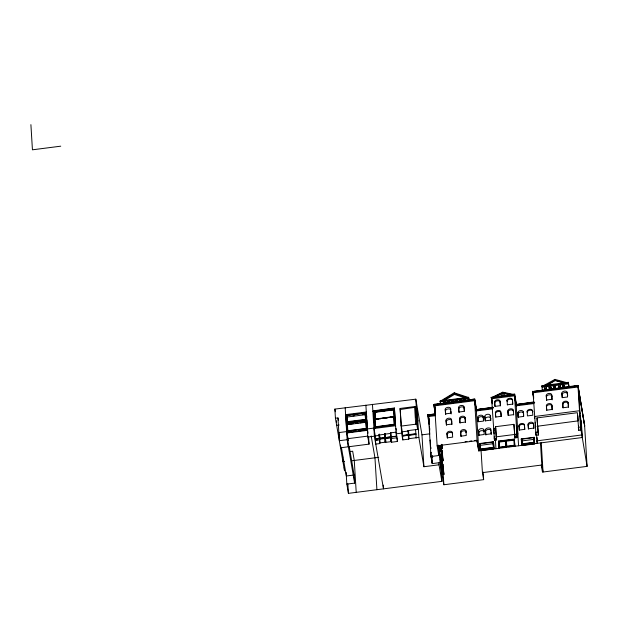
<?xml version="1.0" encoding="UTF-8"?>
<svg xmlns="http://www.w3.org/2000/svg" width="618" height="618" viewBox="0 0 618 618"><rect width="100%" height="100%" fill="white"/><g stroke="black" fill="none" stroke-linecap="round" stroke-linejoin="round"><path stroke-width="0.93" d="M474.392 399.475L476.385 410.939L478.834 450.908L477.065 440.68L474.624 400.711L434.701 405.833L434.639 405.076L474.562 399.946L476.076 410.028M474.562 399.946L476.239 410.955L492.546 408.861M492.191 401.638L491.565 398.007L494.47 440.201L496.478 439.946L495.512 426.706L513.906 424.342L514.902 437.907L517.119 437.621L514.493 395.064L516.215 405.06L518.572 445.802M577.992 385.748L532.507 391.573L577.93 385.4L584.705 426.08M441.947 400.989L454.292 393.504L467.355 397.722L468.622 397.559L454.245 392.785L440.248 401.206L441.901 400.727M443.755 400.92L454.446 394.438L465.771 398.092M546.745 385.114L554.979 380.201L564.937 382.843M547.641 385.045L555.049 380.618L564.103 383.021M542.913 386.034L554.925 379.382L567.556 382.866M494.222 396.864L502.805 392.716L511.913 394.593M495.172 396.988L502.897 393.249L512.005 395.134M491.696 397.498L502.774 392.206L514.33 394.585M374.33 420.958L374.786 428.405L373.604 410.792L394.415 407.98L396.123 433.844L397.436 441.461L391.65 442.21L390.939 432.809M375.149 419.375L393.612 416.88L394.06 424.265L375.605 426.76L375.149 419.352L393.612 416.88M374.624 427.54L395.443 424.728L394.415 407.98M537.003 426.289L578.116 420.873M60.734 146.18L32.437 149.811L30.9 124.643M344.296 467.254L344.512 470.893L335.435 418.239L334.871 409.093L415.814 399.166L421.963 434.84L423.917 466.729L439.012 464.79L438.896 462.921M542.326 390.329L541.955 385.694L568.282 382.318L569.178 387.501M542.001 386.428L568.328 383.052L568.282 382.318M542.14 387.223L568.467 383.84L569.078 387.401M440.58 403.461L440.201 400.951L468.583 397.304L469.093 400.271M549.201 389.448L549.07 387.331L550.885 387.1L551.063 389.07M440.232 401.414L468.606 397.768L468.583 397.304M544.62 390.035L544.497 388.073L546.412 387.834L546.505 388.39L544.597 388.637L544.713 390.591M553.527 386.837L555.366 386.598L555.458 387.138L553.62 387.37L553.527 386.837L553.658 388.869M558.61 388.235L558.479 386.204L560.472 385.949L560.572 386.528L558.579 386.783L558.664 388.143M562.936 387.679L562.813 385.647L564.504 385.431L564.628 387.463M443.685 403.423L443.562 401.329L445.601 401.067L445.794 403.09M447.787 402.897L447.664 400.866L449.649 400.611L449.757 401.236L447.772 401.491L447.857 402.843M550.978 387.656L549.163 387.888L549.07 387.331M451.673 400.418L453.597 400.17L453.689 400.727L451.773 400.974L451.673 400.418L451.797 402.38M455.288 400.078L457.081 399.846L457.196 400.503L455.396 400.734L455.288 400.078L455.396 401.916M459.39 399.552L461.183 399.321L461.314 400.047L459.514 400.271L459.39 399.552L459.506 401.391M562.99 387.563L562.913 386.204L564.597 385.987L564.682 387.347M463.199 399.128L464.937 398.904L465.06 399.63L463.322 399.846L463.199 399.128L463.307 400.904M443.755 403.353L443.67 401.955L445.709 401.692M501.577 395.149L504.844 395.056L501.577 395.149L501.677 396.764M366.42 421.097L365.756 412.785L346.25 415.288L346.914 423.6M375.002 419.637L374.508 411.642L393.96 409.147L394.029 409.541L375.505 411.92M418.363 429.286L407.988 430.622L408.552 439.159L402.789 439.892L401.623 433.133L400.109 408.459L416.254 406.381L415.814 399.166M378.27 418.88L375.52 419.228L375.072 411.912L393.442 409.556L393.511 409.95L375.141 412.314L375.582 419.63M438.996 445.47L440.039 462.596L432.206 463.608L430.985 456.517L438.819 455.505L437.142 445.802L434.562 404.234L474.786 399.074L476.571 409.641L492.909 407.2M365.13 413.28L365.501 419.367L347.301 421.708L346.922 415.62L365.13 413.28L365.532 417.289M584.667 426.049L578.008 386.242L532.762 391.974L577.977 385.902M514.717 394.184L491.202 397.544L514.717 394.184L516.463 404.52L534.346 402.225M367.571 430.329L346.883 432.986L345.841 416.045L347.725 415.806M433.782 404.69L435.342 413.743L427.532 415.033L435.366 414.029L433.782 404.69L474.786 399.074M400.109 408.459L401.306 426.072L415.705 424.218L414.639 407.355L415.574 407.231L415.443 406.49L416.694 415.396M493.172 407.679L476.408 410.097L474.624 399.607L434.616 404.744L434.562 404.234M433.805 404.975L434.284 404.914L435.443 411.851M514.555 394.717L491.457 397.946L514.555 394.717L516.293 404.975L534.578 402.364M400.294 409.502L414.639 407.355M434.701 405.833L434.284 404.914M352.994 415.852L354.848 415.613M362.279 414.663L364.141 414.423M533.628 396.47L532.863 392.036L533.071 392.77L578.062 386.999M335.435 418.239L337.953 417.922L338.417 420.572M347.432 421.368L347.169 417.019L365.369 414.678M491.774 398.741L514.4 395.837L516.13 405.833L533.967 403.546M416.532 412.708L417.335 412.608L416.254 406.381M346.667 422.202L366.18 419.699L365.756 412.785M380.109 418.641L382.866 418.286M384.705 418.054L387.463 417.698M389.294 417.459L391.132 417.227M365.848 420.904L366.304 428.398L347.648 430.792L347.192 423.299L365.848 420.904L366.482 428.815M336.656 425.331L339.174 425.006M416.779 415.087L416.81 415.559L416.084 415.651L417.552 429.394L417.05 421.244L417.768 421.152L417.745 420.68L416.779 415.087L416.053 415.172L415.574 407.231M347.015 424.45L346.783 423.098L366.227 420.603L366.953 429.95L347.501 432.445L347.015 424.45L353.496 423.616M355.35 423.384L358.123 423.021M359.977 422.789L362.758 422.426M364.612 422.194L366.466 421.955L366.18 419.699M347.826 431.209L347.424 424.651L366.08 422.256M507.285 404.798L512.685 404.102L512.407 399.599A2.727 1.707 -9.8 0 0 509.603 398.239A2.727 1.707 -9.8 0 0 507.007 400.294L507.393 404.875M435.057 414.794L428.096 415.69L435.033 414.454M533.38 402.001L516.463 404.52M429.124 420.402L428.336 415.821L435.296 414.925M492.932 407.54L476.161 409.711L480.704 409.139M476.331 410.182L493.288 408.004M516.215 405.06L534.701 402.681M435.505 415.651L428.544 416.54L428.336 415.821M417.745 420.68L417.019 420.773L416.856 418.085M347.501 432.445L347.27 431.094L366.721 428.598M373.983 428.506L395.62 425.725M347.888 432.144L351.619 431.665M353.481 431.426L356.277 431.07M358.146 430.831L360.943 430.468M362.805 430.228L365.609 429.873M416.586 423.801L415.705 424.218M513.55 414.67L508.15 415.366L507.872 410.862A2.727 1.707 -9.8 0 1 510.468 408.807A2.727 1.707 -9.8 0 1 513.28 410.174L513.488 411.588M375.319 438.904L396.965 436.123L375.319 438.904L375.767 444.103L379.707 443.6L379.012 434.338L379.506 434.276L379.815 438.177M379.506 442.457L380.078 442.859L385.23 442.194L384.659 433.62L385.153 433.55L385.501 438.17M385.153 433.55L385.771 442.341L391.047 441.661L390.437 432.87L396.717 432.067M347.864 438.672L367.61 436.138M402.542 435.86L402.295 431.804L408.065 431.063L407.988 430.622M385.253 434.114L390.537 433.434L390.437 432.87M379.614 434.933L384.767 434.269L384.659 433.62M375.458 439.166L375.257 435.922L379.197 435.412L379.012 434.338M345.184 407.772L347.138 439.707L339.352 440.704L337.953 417.922M340.402 445.084L340.572 447.787L369.054 444.133L367.826 437.05L374.4 436.2L372.453 404.311M396.123 433.844L401.623 433.133M533.071 392.77L536.015 435.327L538.386 435.026L536.996 417.899L577.351 412.716L578.765 430.313L581.036 430.02L578.51 388.776L584.582 425.145L587.1 466.366L542.465 472.098L541.26 465.084M402.488 435.806L415.906 434.052M405.014 435.543L408.313 435.118L402.557 436.223L402.789 439.892M386.381 438.054L388.143 437.83M384.921 438L385.006 438.471L379.854 439.128L379.769 438.664M385.771 442.341L385.539 438.61L390.823 437.938L390.684 436.934M375.505 439.977L377.868 439.676M375.535 440.371L379.475 439.869L379.282 438.726M391.65 442.21L391.426 438.479L397.204 437.737M421.963 434.84L429.51 433.867M385.153 441.731L385.655 441.669M390.931 440.989L391.433 440.928M417.335 412.608L418.857 437.405L408.483 438.734L408.552 439.159M494.083 433.867L493.751 428.428L495.76 428.166L495.512 426.706M349.858 451.58L352.669 451.217L354.269 460.464L356.215 492.353M496.161 436.841L517.853 434.06L516.385 425.524L517.119 437.621M535.489 432.299L537.861 431.997M465.091 441.746L466.984 441.507M469.827 441.136L471.719 440.897M474.562 440.534L476.455 440.286M578.239 427.285L580.511 426.992L577.93 385.4M437.142 445.802L477.065 440.68M494.215 438.741L496.231 438.486M514.647 436.447L516.872 436.161M479.568 443.539L493.488 441.746L493.604 442.403L493.96 448.251L480.031 450.043L479.568 443.539L480.031 450.043M498.502 441.082L499.027 448.313L498.502 441.082L514.323 439.05L514.848 446.281L514.323 439.05M441.182 448.498L442.357 448.351L442.133 444.705M493.342 447.355L480.395 449.016L480.078 443.786L493.017 442.125L493.604 448.892L493.017 442.125M499.05 441.345L499.537 447.911L499.05 441.345L513.813 439.452L513.937 440.17L506.428 441.136L506.737 446.15M344.605 461.43L342.92 461.646L342.812 459.831M502.349 441.322L505.138 440.966M507.934 440.611L509.796 440.371M512.585 440.008L514.446 439.769M534.191 437.289L534.632 443.222L521.685 444.883L521.244 438.95L534.191 437.289L534.307 437.992M351.457 460.819L378.718 457.32M499.174 442.071L505.655 441.237L505.524 440.518L505.887 446.358M533.736 437.652L534.022 442.279L522.017 443.824L521.731 439.189L533.736 437.652L534.037 439.375L534.315 444.002L522.318 445.547M480.603 449.68L480.34 445.323L493.288 443.662M441.592 450.901L440.758 446.08L439.352 446.258L440.178 451.078L441.592 450.901L441.198 445.014M522.202 443.693L522.032 440.912L534.037 439.375M440.781 451.434L442.04 451.271L442.079 450.576L443.168 460.719L441.909 460.881L440.781 450.761L440.974 451.318M479.923 449.386L493.852 447.602L493.488 441.746M439.861 454.879L440.734 454.763L440.773 454.068L441.855 464.218L440.982 464.327L439.9 454.184L440.279 456.03M499.414 447.193L514.168 445.292L514.292 446.018L512.415 446.258M498.904 447.594L514.717 445.563M503.237 447.44L506.011 447.084M508.668 446.744L510.538 446.497M480.657 450.553L492.677 449.008M431.997 462.395L431.673 457.235L432.67 457.111L432.5 455.582M441.074 456.061L442.334 455.899L442.04 451.271M440.155 459.506L441.02 459.39L440.734 454.763M349.147 446.126L354.122 474.995L346.343 475.991L341.36 447.123M441.623 465.076L442.851 464.921L442.89 464.226L443.971 474.369L442.743 474.531L441.661 464.388L442.148 467.023M441.909 469.711L443.145 469.549L442.851 464.921M440.781 463.531L441.87 481.36L348.428 493.357L346.837 484.11L354.624 483.114L354.122 474.995M440.039 462.596L443.863 484.759L483.639 479.653L482.426 472.639L541.824 465.014L540.487 443.121M483.43 408.799L485.246 408.568M487.973 408.228L492.515 407.664M517.938 404.481L519.815 404.249M521.692 404.01L523.57 403.778M525.455 403.539L528.266 403.191M530.151 402.951L533.906 402.488M431.07 452.832L430.916 452.252L431.171 457.575M429.247 421.739L428.985 420.595L429.178 424.991M429.765 430.12L429.502 428.969L429.757 434.292M430.46 441.128L430.198 439.977L430.452 445.3M395.443 424.728L395.597 425.586M394.562 424.481L394.075 416.486L374.647 419.135M373.604 410.792L374.214 419.097M580.039 413.766L579.514 410.738L534.524 416.517L534.833 418.286M580.511 426.992L587.1 466.366M568.328 383.052L568.66 386.945M567.278 392.476L567.548 396.98L562.148 397.675L561.87 393.172A2.727 1.707 -9.8 0 1 564.473 391.117A2.727 1.707 -9.8 0 1 567.278 392.476L567.548 394.269M568.066 402.557L568.336 407.061L562.936 407.756L562.658 403.253A2.727 1.707 -9.8 0 1 565.254 401.198A2.727 1.707 -9.8 0 1 568.066 402.557L568.236 403.585A2.727 1.707 -9.8 0 0 565.431 402.218A2.727 1.707 -9.8 0 0 562.836 404.28L563.06 407.88M562.813 385.647L562.913 386.204M561.87 393.172L562.295 397.343M562.658 403.253L562.836 404.28M558.479 386.204L558.579 386.783M555.049 380.618L554.925 379.382M551.673 394.802L551.944 399.305L546.544 400L546.266 395.497A2.727 1.707 -9.8 0 1 548.869 393.442A2.727 1.707 -9.8 0 1 551.673 394.802L551.928 396.501M551.789 404.968L552.059 409.471L546.66 410.167L546.382 405.663A2.727 1.707 -9.8 0 1 548.977 403.608A2.727 1.707 -9.8 0 1 551.789 404.968L551.998 406.412M546.266 395.497L546.729 400.472M544.497 388.073L544.597 388.637M546.382 405.663L546.799 410.383M541.955 385.694L542.094 386.489M532.747 391.712L533.682 397.304M532.484 391.233L533.713 398.332M536.996 417.899L538.386 435.026M532.561 410.731L532.701 411.542A2.727 1.707 -9.8 0 0 529.896 410.182A2.727 1.707 -9.8 0 0 527.301 412.237L527.162 411.426A2.727 1.707 -9.8 0 1 529.757 409.363A2.727 1.707 -9.8 0 1 532.561 410.731L532.84 415.226L527.432 415.922L527.162 411.426M532.585 411.055L532.724 411.866M541.824 465.014L543.037 472.021L541.229 442.519M537.351 443.291L536.571 435.08M534.632 443.222L534.508 442.519L521.561 444.18L521.685 444.883M534.022 442.279L534.315 444.002M528.104 424.288L528.382 428.784L533.782 428.096L533.504 423.593A2.727 1.707 -9.8 0 0 530.7 422.225A2.727 1.707 -9.8 0 0 528.104 424.288L528.521 429.054M523.307 411.936L523.577 416.432L518.178 417.127L517.899 412.623A2.727 1.707 -9.8 0 1 520.495 410.568A2.727 1.707 -9.8 0 1 523.307 411.936L523.577 413.72M524.412 424.844L524.69 429.348L519.282 430.043L519.004 425.539A2.727 1.707 -9.8 0 1 521.607 423.485A2.727 1.707 -9.8 0 1 524.412 424.844L524.798 429.471M524.427 425.169L524.597 426.126M517.899 412.623L518.378 417.698M514.485 395.497L514.794 397.312M515.111 399.135L516.053 404.589M521.731 439.189L522.032 440.912M519.004 425.539L519.39 430.097M521.244 438.95L521.368 439.653M512.407 399.599L512.6 400.904M513.906 424.342L514.5 431.395M507.007 400.294L507.177 401.275A2.727 1.707 -9.8 0 1 509.773 399.213A2.727 1.707 -9.8 0 1 512.577 400.58L512.801 404.242M507.872 410.862L508.282 415.559M502.897 393.249L502.774 392.206M500.047 401.19L500.317 405.686L494.918 406.381L494.639 401.885A2.727 1.707 -9.8 0 1 497.235 399.823A2.727 1.707 -9.8 0 1 500.047 401.19L500.24 402.511M506.428 441.136L506.304 440.418L506.66 446.258M494.639 401.885L495.033 406.482M495.404 412.538L495.682 417.042L501.082 416.347L500.812 411.843A2.727 1.707 -9.8 0 0 498 410.483A2.727 1.707 -9.8 0 0 495.404 412.538L495.806 417.165M491.441 397.683L492.245 402.488M491.186 397.204L492.307 403.909M493.751 428.428L494.076 430.321M490.252 415.667L490.53 420.17L485.122 420.858L484.852 416.362A2.727 1.707 -9.8 0 1 487.447 414.299A2.727 1.707 -9.8 0 1 490.252 415.667L490.746 418.741M493.852 447.602L493.96 448.251M484.852 416.362L485.431 420.912M483.199 416.586L483.477 421.09L478.077 421.777L477.799 417.281A2.727 1.707 -9.8 0 1 480.395 415.219A2.727 1.707 -9.8 0 1 483.199 416.586L483.477 418.401M485.439 430.012L485.717 434.516L491.117 433.821L490.839 429.317A2.727 1.707 -9.8 0 0 488.035 427.957A2.727 1.707 -9.8 0 0 485.439 430.012L485.91 435.08M483.933 430.012L484.211 434.508L478.803 435.203L478.525 430.7A2.727 1.707 -9.8 0 1 481.128 428.645A2.727 1.707 -9.8 0 1 483.933 430.012L484.188 431.681M477.799 417.281L478.224 421.468M478.525 430.7L479.043 435.427M480.078 443.786L480.34 445.323M476.918 440.696L478.68 450.931L582.295 437.521L581.414 423.075L580.14 415.45M468.606 397.768L468.962 399.815M464.002 406.837L464.272 411.341L458.873 412.036L458.595 407.532A2.727 1.707 -9.8 0 1 461.198 405.478A2.727 1.707 -9.8 0 1 464.002 406.837L464.265 408.583M465.06 417.583L465.331 422.086L459.931 422.782L459.653 418.278A2.727 1.707 -9.8 0 1 462.249 416.223A2.727 1.707 -9.8 0 1 465.06 417.583L465.277 419.074M466.003 430.97L466.281 435.474L460.881 436.169L460.603 431.665A2.727 1.707 -9.8 0 1 463.199 429.61A2.727 1.707 -9.8 0 1 466.003 430.97L466.25 432.577L466.026 431.294M458.595 407.532L459.066 412.554M459.653 418.278L460.078 423.044M454.446 394.438L454.245 392.785M460.603 431.665L461.043 436.547M451.464 419.576L451.743 424.079L446.343 424.775L446.065 420.271A2.727 1.707 -9.8 0 1 448.66 418.216A2.727 1.707 -9.8 0 1 451.464 419.576L451.727 421.275M447.664 400.866L447.772 401.491M452.391 432.639L452.67 437.142L447.27 437.83L446.992 433.334A2.727 1.707 -9.8 0 1 449.587 431.271A2.727 1.707 -9.8 0 1 452.391 432.639L452.6 433.805A2.727 1.707 -9.8 0 0 449.788 432.438A2.727 1.707 -9.8 0 0 447.193 434.493L447.417 438.1M445.238 409.379L445.516 413.882L450.916 413.187L450.646 408.691A2.727 1.707 -9.8 0 0 447.834 407.324A2.727 1.707 -9.8 0 0 445.238 409.379L445.74 414.593M443.562 401.329L443.67 401.955M446.065 420.271L446.52 425.246M446.992 433.334L447.193 434.493M440.201 400.951L440.711 403.894M441.661 444.334L442.357 448.351M434.639 405.076L474.624 399.607M434.856 406.714L435.311 409.363M434.516 405.23L435.412 410.46M442.334 455.899L443.168 460.719M443.145 469.549L443.971 474.369M441.02 459.39L441.855 464.218M439.012 464.79L441.87 481.36M429.155 420.085L428.544 416.54L430.985 456.517M428.073 415.342L429.271 422.488M427.509 414.748L428.977 423.43M429.379 426.721L429.788 429.131M430.731 446.914L431.009 448.521M431.488 456.47L431.704 457.753M416.81 415.559L417.768 421.152M416.084 415.651L417.05 421.244M418.857 437.405L423.917 466.729M408.807 434.608L408.884 435.319L415.922 434.415L415.844 433.705L402.465 435.42L402.557 436.223M401.121 425.022L402.295 431.804M396.092 428.444L396.401 430.259M391.202 437.196L391.426 438.479M385.423 437.938L385.539 438.61M379.753 438.332L379.861 438.989M375.072 411.912L375.141 412.314M374.508 411.642L374.578 412.044M372.87 411.148L372.94 411.565M375.257 435.922L373.905 428.089L367.331 428.931L368.065 433.172M374.4 436.2L383.484 488.853L383.253 485.099M371.194 435.968L374.956 457.807L376.91 489.695M346.922 415.62L347.169 417.019M345.841 416.045L345.601 414.647L366.296 411.99L366.768 417.15M347.192 423.299L347.424 424.651M348.181 440.534L346.636 431.588L338.849 432.585L339.614 437.019M347.138 439.707L354.624 483.114M334.871 409.093L335.335 411.75M441.414 454.199L441.507 454.995M431.603 456.509L431.673 457.235M580.982 420.495L581.87 434.941L536.926 440.858L537.351 443.392L536.996 437.513M577.876 415.744L578.154 420.294M578.487 425.756L578.765 430.313M568.313 404.744L568.46 407.247M567.648 395.945L567.533 393.944A2.727 1.707 -9.8 0 0 564.721 392.584A2.727 1.707 -9.8 0 0 562.125 394.639M560.472 385.949L560.596 387.98M555.366 386.598L555.489 388.637M552.129 399.846L551.905 396.177A2.727 1.707 -9.8 0 0 549.101 394.817A2.727 1.707 -9.8 0 0 546.505 396.872M550.885 387.1L551.009 389.209M552.206 409.757L551.982 406.088A2.727 1.707 -9.8 0 0 549.17 404.728A2.727 1.707 -9.8 0 0 546.575 406.783M546.412 387.834L546.528 389.788M535.203 422.171L535.497 426.868M535.837 432.507L536.015 435.327M533.728 425.076L533.929 428.421M523.732 416.231L523.554 413.403A2.727 1.707 -9.8 0 0 520.75 412.036A2.727 1.707 -9.8 0 0 518.154 414.091M513.28 410.174L513.689 414.933M514.616 433.257L514.902 437.907M513.813 439.452L514.292 446.018M505.655 441.237L505.957 446.25M501.005 413.195L501.213 416.532M500.441 405.856L500.217 402.187A2.727 1.707 -9.8 0 0 497.413 400.827A2.727 1.707 -9.8 0 0 494.817 402.882M495.76 428.166L496.478 439.946M495.389 439.676L495.937 448.714M494.245 436.578L494.47 440.201M490.846 420.41L490.723 418.417A2.727 1.707 -9.8 0 0 487.919 417.05A2.727 1.707 -9.8 0 0 485.323 419.112M491.163 431.943L491.318 434.454M483.577 420.07L483.461 418.077A2.727 1.707 -9.8 0 0 480.649 416.71A2.727 1.707 -9.8 0 0 478.054 418.772M483.168 472.036L483.639 479.653M481.028 449.796L482.426 472.639M468.784 400.201L468.653 398.023L440.271 401.669L440.41 403.84M464.937 398.904L465.045 400.68M465.485 422.418L465.261 418.749A2.727 1.707 -9.8 0 0 462.449 417.389A2.727 1.707 -9.8 0 0 459.854 419.444M464.419 411.086L464.249 408.259A2.727 1.707 -9.8 0 0 461.437 406.899A2.727 1.707 -9.8 0 0 458.842 408.954M461.183 399.321L461.298 401.159M457.081 399.846L457.196 401.685M453.597 400.17L453.712 402.133M451.928 424.612L451.704 420.951A2.727 1.707 -9.8 0 0 448.9 419.583A2.727 1.707 -9.8 0 0 446.304 421.646M450.993 411.457L451.14 413.96M449.649 400.611L449.773 402.642M445.601 401.067L445.732 403.16M441.654 448.591L441.831 451.449M442.411 460.966L442.642 464.775M443.222 474.292L443.863 484.759M442.519 470.885L442.743 474.531M439.954 447.432L440.178 451.078M440.704 459.769L440.982 464.327M438.177 445.037L438.819 455.505M431.804 456.941L432.206 463.608M415.597 429.641L416.146 438.085M408.56 430.545L409.108 438.989M397.266 438.664L397.436 441.461M393.442 409.556L393.96 417.266M390.537 433.434L390.785 437.49M390.823 437.938L391.047 441.661M384.767 434.269L384.968 437.513M385.006 438.471L385.23 442.194M379.506 434.276L380.078 442.859M379.243 436.223L379.398 438.656M379.475 439.869L379.707 443.6M368.606 436.918L369.054 444.133M366.938 419.977L367.401 427.509M365.879 405.153L367.826 437.05M366.466 421.955L366.899 429.062M347.741 436.771L348.359 446.791M346.543 417.552L347.27 431.094M347.849 483.863L348.428 493.357M346.119 472.33L346.837 484.11M342.588 456.184L342.696 458.008M336.377 420.773L336.486 422.596M445.516 410.985A2.727 1.707 -9.8 0 1 447.764 408.992A2.727 1.707 -9.8 0 1 450.8 409.865M495.582 413.566A2.727 1.707 -9.8 0 1 497.83 411.565A2.727 1.707 -9.8 0 1 500.866 412.438M508.066 411.959A2.727 1.707 -9.8 0 1 510.661 409.904A2.727 1.707 -9.8 0 1 513.465 411.264M460.827 432.948A2.727 1.707 -9.8 0 1 463.423 430.893A2.727 1.707 -9.8 0 1 466.227 432.252M478.88 432.731A2.727 1.707 -9.8 0 1 481.121 430.731A2.727 1.707 -9.8 0 1 484.164 431.603M485.694 431.48A2.727 1.707 -9.8 0 1 487.934 429.479A2.727 1.707 -9.8 0 1 490.978 430.352M519.174 426.497A2.727 1.707 -9.8 0 1 521.77 424.442A2.727 1.707 -9.8 0 1 524.574 425.802M528.305 425.447A2.727 1.707 -9.8 0 1 530.553 423.454A2.727 1.707 -9.8 0 1 533.589 424.327M393.905 408.39L374.153 411.063L375.141 427.131L394.887 424.458L393.905 408.39"/></g></svg>
